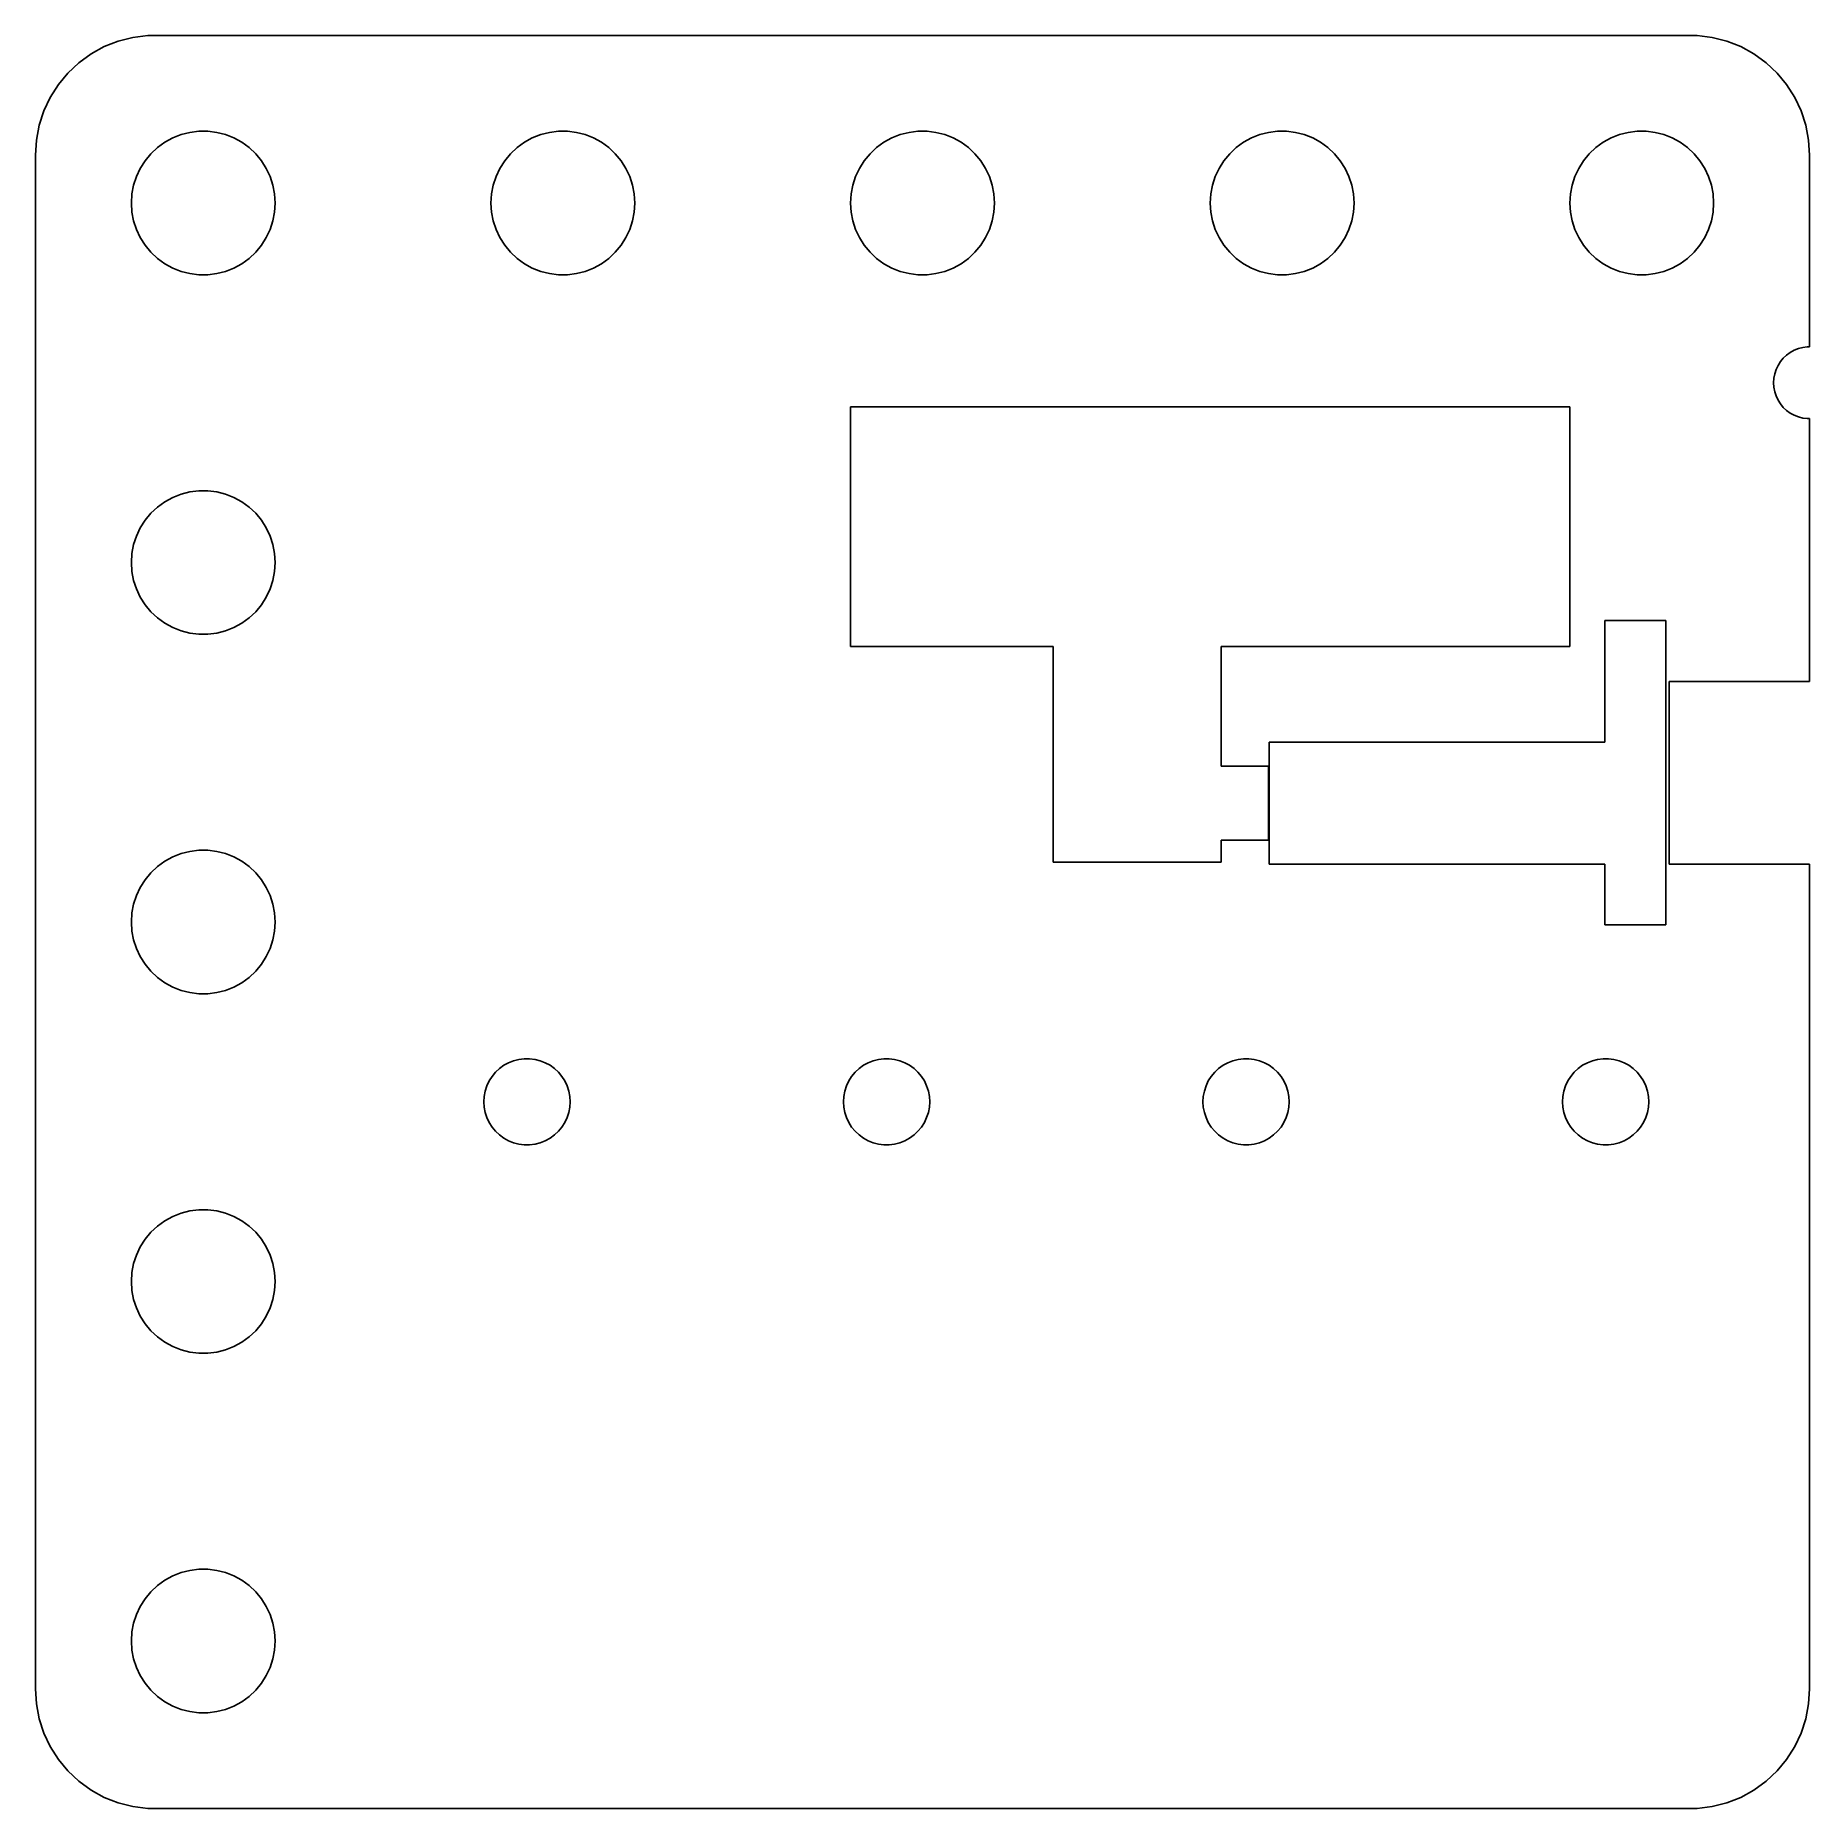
# Model space of a CAD drawing. Header units: metres. Extents: x -37 to 37, y -29.5 to 44.5.
import ezdxf

# ---------------------------------------------------------------- set-up
doc = ezdxf.new("R2010")
doc.units = ezdxf.units.M

msp = doc.modelspace()

# ---------------------------------------------------------------- linework, layer by layer
for p, q in [((-32.9369, 44.4114), (-33.5451, 44.2553)), ((-32.3139, 44.4901), (-32.9369, 44.4114)), ((32.3139, 44.4901), (-32.3139, 44.4901)), ((32.9369, 44.4114), (32.3139, 44.4901)), ((33.5451, 44.2553), (32.9369, 44.4114)), ((-34.6791, 43.7216), (-35.1871, 43.3526)), ((-34.1289, 44.0241), (-34.6791, 43.7216)), ((-33.5451, 44.2553), (-34.1289, 44.0241)), ((34.1289, 44.0241), (33.5451, 44.2553)), ((34.6791, 43.7216), (34.1289, 44.0241)), ((35.1871, 43.3526), (34.6791, 43.7216)), ((-35.6448, 42.9227), (-36.0451, 42.4389)), ((-35.1871, 43.3526), (-35.6448, 42.9227)), ((35.6448, 42.9227), (35.1871, 43.3526)), ((36.0451, 42.4389), (35.6448, 42.9227)), ((-36.0451, 42.4389), (-36.3815, 41.9088)), ((36.3815, 41.9088), (36.0451, 42.4389)), ((-36.3815, 41.9088), (-36.6489, 41.3406)), ((36.6489, 41.3406), (36.3815, 41.9088)), ((-36.8429, 40.7434), (-36.9606, 40.1267)), ((-36.6489, 41.3406), (-36.8429, 40.7434)), ((36.8429, 40.7434), (36.6489, 41.3406)), ((36.9606, 40.1267), (36.8429, 40.7434)), ((-36.9606, 40.1267), (-37, 39.5)), ((-31.9123, 39.8115), (-31.6075, 40.033)), ((-31.6075, 40.033), (-31.2773, 40.2145)), ((-31.2773, 40.2145), (-30.927, 40.3532)), ((-30.927, 40.3532), (-30.5621, 40.4469)), ((-30.5621, 40.4469), (-30.1884, 40.4941)), ((-30.1884, 40.4941), (-29.8116, 40.4941)), ((-29.8116, 40.4941), (-29.4379, 40.4469)), ((-29.4379, 40.4469), (-29.0729, 40.3532)), ((-29.0729, 40.3532), (-28.7227, 40.2145)), ((-28.7227, 40.2145), (-28.3925, 40.033)), ((-28.3925, 40.033), (-28.0877, 39.8115)), ((-16.9123, 39.8115), (-16.6075, 40.033)), ((-16.6075, 40.033), (-16.2773, 40.2145)), ((-16.2773, 40.2145), (-15.927, 40.3532)), ((-15.927, 40.3532), (-15.5621, 40.4469)), ((-15.5621, 40.4469), (-15.1884, 40.4941)), ((-15.1884, 40.4941), (-14.8116, 40.4941)), ((-14.8116, 40.4941), (-14.4379, 40.4469)), ((-14.4379, 40.4469), (-14.0729, 40.3532)), ((-14.0729, 40.3532), (-13.7227, 40.2145)), ((-13.7227, 40.2145), (-13.3925, 40.033)), ((-13.3925, 40.033), (-13.0877, 39.8115)), ((-1.91226, 39.8115), (-1.60747, 40.033)), ((-1.60747, 40.033), (-1.27733, 40.2145)), ((-1.27733, 40.2145), (-0.927048, 40.3532)), ((-0.927048, 40.3532), (-0.562134, 40.4469)), ((-0.562134, 40.4469), (-0.18837, 40.4941)), ((-0.18837, 40.4941), (0.18837, 40.4941)), ((0.18837, 40.4941), (0.562134, 40.4469)), ((0.562134, 40.4469), (0.927048, 40.3532)), ((0.927048, 40.3532), (1.27733, 40.2145)), ((1.27733, 40.2145), (1.60747, 40.033)), ((1.60747, 40.033), (1.91226, 39.8115)), ((13.0877, 39.8115), (13.3925, 40.033)), ((13.3925, 40.033), (13.7227, 40.2145)), ((13.7227, 40.2145), (14.0729, 40.3532)), ((14.0729, 40.3532), (14.4379, 40.4469)), ((14.4379, 40.4469), (14.8116, 40.4941)), ((14.8116, 40.4941), (15.1884, 40.4941)), ((15.1884, 40.4941), (15.5621, 40.4469)), ((15.5621, 40.4469), (15.927, 40.3532)), ((15.927, 40.3532), (16.2773, 40.2145)), ((16.2773, 40.2145), (16.6075, 40.033)), ((16.6075, 40.033), (16.9123, 39.8115)), ((28.0877, 39.8115), (28.3925, 40.033)), ((28.3925, 40.033), (28.7227, 40.2145)), ((28.7227, 40.2145), (29.0729, 40.3532)), ((29.0729, 40.3532), (29.4379, 40.4469)), ((29.4379, 40.4469), (29.8116, 40.4941)), ((29.8116, 40.4941), (30.1884, 40.4941)), ((30.1884, 40.4941), (30.5621, 40.4469)), ((30.5621, 40.4469), (30.927, 40.3532)), ((30.927, 40.3532), (31.2773, 40.2145)), ((31.2773, 40.2145), (31.6075, 40.033)), ((31.6075, 40.033), (31.9123, 39.8115)), ((37, 39.5), (36.9606, 40.1267)), ((-37, 39.5), (-37, -24.5)), ((-32.6289, 38.9453), (-32.427, 39.2634)), ((-32.427, 39.2634), (-32.1869, 39.5536)), ((-32.1869, 39.5536), (-31.9123, 39.8115)), ((-28.0877, 39.8115), (-27.8131, 39.5536)), ((-27.8131, 39.5536), (-27.5729, 39.2634)), ((-27.5729, 39.2634), (-27.3711, 38.9453)), ((-17.6289, 38.9453), (-17.427, 39.2634)), ((-17.427, 39.2634), (-17.1869, 39.5536)), ((-17.1869, 39.5536), (-16.9123, 39.8115)), ((-13.0877, 39.8115), (-12.8131, 39.5536)), ((-12.8131, 39.5536), (-12.5729, 39.2634)), ((-12.5729, 39.2634), (-12.3711, 38.9453)), ((-2.62891, 38.9453), (-2.42705, 39.2634)), ((-2.42705, 39.2634), (-2.1869, 39.5536)), ((-2.1869, 39.5536), (-1.91226, 39.8115)), ((1.91226, 39.8115), (2.1869, 39.5536)), ((2.1869, 39.5536), (2.42705, 39.2634)), ((2.42705, 39.2634), (2.62891, 38.9453)), ((12.3711, 38.9453), (12.5729, 39.2634)), ((12.5729, 39.2634), (12.8131, 39.5536)), ((12.8131, 39.5536), (13.0877, 39.8115)), ((16.9123, 39.8115), (17.1869, 39.5536)), ((17.1869, 39.5536), (17.427, 39.2634)), ((17.427, 39.2634), (17.6289, 38.9453)), ((27.3711, 38.9453), (27.5729, 39.2634)), ((27.5729, 39.2634), (27.8131, 39.5536)), ((27.8131, 39.5536), (28.0877, 39.8115)), ((31.9123, 39.8115), (32.1869, 39.5536)), ((32.1869, 39.5536), (32.427, 39.2634)), ((32.427, 39.2634), (32.6289, 38.9453)), ((37, 31.497), (37, 39.5)), ((-32.9057, 38.2461), (-32.7893, 38.6044)), ((-32.7893, 38.6044), (-32.6289, 38.9453)), ((-27.3711, 38.9453), (-27.2107, 38.6044)), ((-27.2107, 38.6044), (-27.0942, 38.2461)), ((-17.9057, 38.2461), (-17.7893, 38.6044)), ((-17.7893, 38.6044), (-17.6289, 38.9453)), ((-12.3711, 38.9453), (-12.2107, 38.6044)), ((-12.2107, 38.6044), (-12.0942, 38.2461)), ((-2.90575, 38.2461), (-2.78932, 38.6044)), ((-2.78932, 38.6044), (-2.62891, 38.9453)), ((2.62891, 38.9453), (2.78932, 38.6044)), ((2.78932, 38.6044), (2.90575, 38.2461)), ((12.0942, 38.2461), (12.2107, 38.6044)), ((12.2107, 38.6044), (12.3711, 38.9453)), ((17.6289, 38.9453), (17.7893, 38.6044)), ((17.7893, 38.6044), (17.9057, 38.2461)), ((27.0942, 38.2461), (27.2107, 38.6044)), ((27.2107, 38.6044), (27.3711, 38.9453)), ((32.6289, 38.9453), (32.7893, 38.6044)), ((32.7893, 38.6044), (32.9057, 38.2461)), ((-33, 37.5), (-32.9763, 37.876)), ((-32.9763, 37.876), (-32.9057, 38.2461)), ((-27.0942, 38.2461), (-27.0237, 37.876)), ((-27.0237, 37.876), (-27, 37.5)), ((-18, 37.5), (-17.9763, 37.876)), ((-17.9763, 37.876), (-17.9057, 38.2461)), ((-12.0942, 38.2461), (-12.0237, 37.876)), ((-12.0237, 37.876), (-12, 37.5)), ((-3, 37.5), (-2.97633, 37.876)), ((-2.97633, 37.876), (-2.90575, 38.2461)), ((2.90575, 38.2461), (2.97633, 37.876)), ((2.97633, 37.876), (3, 37.5)), ((12, 37.5), (12.0237, 37.876)), ((12.0237, 37.876), (12.0942, 38.2461)), ((17.9057, 38.2461), (17.9763, 37.876)), ((17.9763, 37.876), (18, 37.5)), ((27, 37.5), (27.0237, 37.876)), ((27.0237, 37.876), (27.0942, 38.2461)), ((32.9057, 38.2461), (32.9763, 37.876)), ((32.9763, 37.876), (33, 37.5)), ((-32.9763, 37.124), (-33, 37.5)), ((-32.9057, 36.7539), (-32.9763, 37.124)), ((-27.0237, 37.124), (-27.0942, 36.7539)), ((-27, 37.5), (-27.0237, 37.124)), ((-17.9763, 37.124), (-18, 37.5)), ((-17.9057, 36.7539), (-17.9763, 37.124)), ((-12.0237, 37.124), (-12.0942, 36.7539)), ((-12, 37.5), (-12.0237, 37.124)), ((-2.97633, 37.124), (-3, 37.5)), ((-2.90575, 36.7539), (-2.97633, 37.124)), ((2.97633, 37.124), (2.90575, 36.7539)), ((3, 37.5), (2.97633, 37.124)), ((12.0237, 37.124), (12, 37.5)), ((12.0942, 36.7539), (12.0237, 37.124)), ((17.9763, 37.124), (17.9057, 36.7539)), ((18, 37.5), (17.9763, 37.124)), ((27.0237, 37.124), (27, 37.5)), ((27.0942, 36.7539), (27.0237, 37.124)), ((32.9763, 37.124), (32.9057, 36.7539)), ((33, 37.5), (32.9763, 37.124)), ((-32.7893, 36.3956), (-32.9057, 36.7539)), ((-32.6289, 36.0547), (-32.7893, 36.3956)), ((-27.2107, 36.3956), (-27.3711, 36.0547)), ((-27.0942, 36.7539), (-27.2107, 36.3956)), ((-17.7893, 36.3956), (-17.9057, 36.7539)), ((-17.6289, 36.0547), (-17.7893, 36.3956)), ((-12.2107, 36.3956), (-12.3711, 36.0547)), ((-12.0942, 36.7539), (-12.2107, 36.3956)), ((-2.78932, 36.3956), (-2.90575, 36.7539)), ((-2.62891, 36.0547), (-2.78932, 36.3956)), ((2.78932, 36.3956), (2.62891, 36.0547)), ((2.90575, 36.7539), (2.78932, 36.3956)), ((12.2107, 36.3956), (12.0942, 36.7539)), ((12.3711, 36.0547), (12.2107, 36.3956)), ((17.7893, 36.3956), (17.6289, 36.0547)), ((17.9057, 36.7539), (17.7893, 36.3956)), ((27.2107, 36.3956), (27.0942, 36.7539)), ((27.3711, 36.0547), (27.2107, 36.3956)), ((32.7893, 36.3956), (32.6289, 36.0547)), ((32.9057, 36.7539), (32.7893, 36.3956)), ((-32.427, 35.7366), (-32.6289, 36.0547)), ((-32.1869, 35.4464), (-32.427, 35.7366)), ((-27.5729, 35.7366), (-27.8131, 35.4464)), ((-27.3711, 36.0547), (-27.5729, 35.7366)), ((-17.427, 35.7366), (-17.6289, 36.0547)), ((-17.1869, 35.4464), (-17.427, 35.7366)), ((-12.5729, 35.7366), (-12.8131, 35.4464)), ((-12.3711, 36.0547), (-12.5729, 35.7366)), ((-2.42705, 35.7366), (-2.62891, 36.0547)), ((-2.1869, 35.4464), (-2.42705, 35.7366)), ((2.42705, 35.7366), (2.1869, 35.4464)), ((2.62891, 36.0547), (2.42705, 35.7366)), ((12.5729, 35.7366), (12.3711, 36.0547)), ((12.8131, 35.4464), (12.5729, 35.7366)), ((17.427, 35.7366), (17.1869, 35.4464)), ((17.6289, 36.0547), (17.427, 35.7366)), ((27.5729, 35.7366), (27.3711, 36.0547)), ((27.8131, 35.4464), (27.5729, 35.7366)), ((32.427, 35.7366), (32.1869, 35.4464)), ((32.6289, 36.0547), (32.427, 35.7366)), ((-31.9123, 35.1885), (-32.1869, 35.4464)), ((-31.6075, 34.967), (-31.9123, 35.1885)), ((-31.2773, 34.7855), (-31.6075, 34.967)), ((-30.927, 34.6468), (-31.2773, 34.7855)), ((-28.7227, 34.7855), (-29.0729, 34.6468)), ((-28.3925, 34.967), (-28.7227, 34.7855)), ((-28.0877, 35.1885), (-28.3925, 34.967)), ((-27.8131, 35.4464), (-28.0877, 35.1885)), ((-16.9123, 35.1885), (-17.1869, 35.4464)), ((-16.6075, 34.967), (-16.9123, 35.1885)), ((-16.2773, 34.7855), (-16.6075, 34.967)), ((-15.927, 34.6468), (-16.2773, 34.7855)), ((-13.7227, 34.7855), (-14.0729, 34.6468)), ((-13.3925, 34.967), (-13.7227, 34.7855)), ((-13.0877, 35.1885), (-13.3925, 34.967)), ((-12.8131, 35.4464), (-13.0877, 35.1885)), ((-1.91226, 35.1885), (-2.1869, 35.4464)), ((-1.60747, 34.967), (-1.91226, 35.1885)), ((-1.27733, 34.7855), (-1.60747, 34.967)), ((-0.927048, 34.6468), (-1.27733, 34.7855)), ((1.27733, 34.7855), (0.927048, 34.6468)), ((1.60747, 34.967), (1.27733, 34.7855)), ((1.91226, 35.1885), (1.60747, 34.967)), ((2.1869, 35.4464), (1.91226, 35.1885)), ((13.0877, 35.1885), (12.8131, 35.4464)), ((13.3925, 34.967), (13.0877, 35.1885)), ((13.7227, 34.7855), (13.3925, 34.967)), ((14.0729, 34.6468), (13.7227, 34.7855)), ((16.2773, 34.7855), (15.927, 34.6468)), ((16.6075, 34.967), (16.2773, 34.7855)), ((16.9123, 35.1885), (16.6075, 34.967)), ((17.1869, 35.4464), (16.9123, 35.1885)), ((28.0877, 35.1885), (27.8131, 35.4464)), ((28.3925, 34.967), (28.0877, 35.1885)), ((28.7227, 34.7855), (28.3925, 34.967)), ((29.0729, 34.6468), (28.7227, 34.7855)), ((31.2773, 34.7855), (30.927, 34.6468)), ((31.6075, 34.967), (31.2773, 34.7855)), ((31.9123, 35.1885), (31.6075, 34.967)), ((32.1869, 35.4464), (31.9123, 35.1885)), ((-30.5621, 34.5531), (-30.927, 34.6468)), ((-30.1884, 34.5059), (-30.5621, 34.5531)), ((-29.8116, 34.5059), (-30.1884, 34.5059)), ((-29.4379, 34.5531), (-29.8116, 34.5059)), ((-29.0729, 34.6468), (-29.4379, 34.5531)), ((-15.5621, 34.5531), (-15.927, 34.6468)), ((-15.1884, 34.5059), (-15.5621, 34.5531)), ((-14.8116, 34.5059), (-15.1884, 34.5059)), ((-14.4379, 34.5531), (-14.8116, 34.5059)), ((-14.0729, 34.6468), (-14.4379, 34.5531)), ((-0.562134, 34.5531), (-0.927048, 34.6468)), ((-0.18837, 34.5059), (-0.562134, 34.5531)), ((0.18837, 34.5059), (-0.18837, 34.5059)), ((0.562134, 34.5531), (0.18837, 34.5059)), ((0.927048, 34.6468), (0.562134, 34.5531)), ((14.4379, 34.5531), (14.0729, 34.6468)), ((14.8116, 34.5059), (14.4379, 34.5531)), ((15.1884, 34.5059), (14.8116, 34.5059)), ((15.5621, 34.5531), (15.1884, 34.5059)), ((15.927, 34.6468), (15.5621, 34.5531)), ((29.4379, 34.5531), (29.0729, 34.6468)), ((29.8116, 34.5059), (29.4379, 34.5531)), ((30.1884, 34.5059), (29.8116, 34.5059)), ((30.5621, 34.5531), (30.1884, 34.5059)), ((30.927, 34.6468), (30.5621, 34.5531)), ((35.9065, 31.0268), (36.0439, 31.1558)), ((36.0439, 31.1558), (36.1963, 31.2665)), ((36.1963, 31.2665), (36.3613, 31.3572)), ((36.3613, 31.3572), (36.5365, 31.4266)), ((36.5365, 31.4266), (36.7189, 31.4734)), ((36.7189, 31.4734), (36.9058, 31.497)), ((36.9058, 31.497), (37, 31.497)), ((35.5118, 30.188), (35.5471, 30.373)), ((35.5471, 30.373), (35.6053, 30.5522)), ((35.6053, 30.5522), (35.6855, 30.7226)), ((35.6855, 30.7226), (35.7865, 30.8817)), ((35.7865, 30.8817), (35.9065, 31.0268)), ((35.5, 30), (35.5118, 30.188)), ((35.5118, 29.812), (35.5, 30)), ((35.5471, 29.627), (35.5118, 29.812)), ((35.6053, 29.4478), (35.5471, 29.627)), ((-3, 19), (-3, 29)), ((-3, 29), (27, 29)), ((27, 29), (27, 19)), ((35.6855, 29.2774), (35.6053, 29.4478)), ((35.7865, 29.1183), (35.6855, 29.2774)), ((35.9065, 28.9732), (35.7865, 29.1183)), ((36.0439, 28.8442), (35.9065, 28.9732)), ((36.1963, 28.7335), (36.0439, 28.8442)), ((36.3613, 28.6427), (36.1963, 28.7335)), ((36.5365, 28.5734), (36.3613, 28.6427)), ((36.7189, 28.5266), (36.5365, 28.5734)), ((36.9058, 28.503), (36.7189, 28.5266)), ((37, 28.503), (36.9058, 28.503)), ((37, 17.54), (37, 28.503)), ((-31.6075, 25.033), (-31.2773, 25.2145)), ((-31.2773, 25.2145), (-30.927, 25.3532)), ((-30.927, 25.3532), (-30.5621, 25.4469)), ((-30.5621, 25.4469), (-30.1884, 25.4941)), ((-30.1884, 25.4941), (-29.8116, 25.4941)), ((-29.8116, 25.4941), (-29.4379, 25.4469)), ((-29.4379, 25.4469), (-29.0729, 25.3532)), ((-29.0729, 25.3532), (-28.7227, 25.2145)), ((-28.7227, 25.2145), (-28.3925, 25.033)), ((-32.427, 24.2634), (-32.1869, 24.5536)), ((-32.1869, 24.5536), (-31.9123, 24.8115)), ((-31.9123, 24.8115), (-31.6075, 25.033)), ((-28.3925, 25.033), (-28.0877, 24.8115)), ((-28.0877, 24.8115), (-27.8131, 24.5536)), ((-27.8131, 24.5536), (-27.5729, 24.2634)), ((-32.7893, 23.6044), (-32.6289, 23.9453)), ((-32.6289, 23.9453), (-32.427, 24.2634)), ((-27.5729, 24.2634), (-27.3711, 23.9453)), ((-27.3711, 23.9453), (-27.2107, 23.6044)), ((-32.9763, 22.876), (-32.9057, 23.2461)), ((-32.9057, 23.2461), (-32.7893, 23.6044)), ((-27.2107, 23.6044), (-27.0942, 23.2461)), ((-27.0942, 23.2461), (-27.0237, 22.876)), ((-33, 22.5), (-32.9763, 22.876)), ((-32.9763, 22.124), (-33, 22.5)), ((-27.0237, 22.876), (-27, 22.5)), ((-27, 22.5), (-27.0237, 22.124)), ((-32.9057, 21.7539), (-32.9763, 22.124)), ((-32.7893, 21.3956), (-32.9057, 21.7539)), ((-27.0942, 21.7539), (-27.2107, 21.3956)), ((-27.0237, 22.124), (-27.0942, 21.7539)), ((-32.6289, 21.0547), (-32.7893, 21.3956)), ((-32.427, 20.7366), (-32.6289, 21.0547)), ((-32.1869, 20.4464), (-32.427, 20.7366)), ((-27.5729, 20.7366), (-27.8131, 20.4464)), ((-27.3711, 21.0547), (-27.5729, 20.7366)), ((-27.2107, 21.3956), (-27.3711, 21.0547)), ((-31.9123, 20.1884), (-32.1869, 20.4464)), ((-31.6075, 19.967), (-31.9123, 20.1884)), ((-28.0877, 20.1884), (-28.3925, 19.967)), ((-27.8131, 20.4464), (-28.0877, 20.1884)), ((28.46, 15), (28.46, 20.08)), ((28.46, 20.08), (31, 20.08)), ((31, 20.08), (31, 7.37999)), ((-31.2773, 19.7855), (-31.6075, 19.967)), ((-30.927, 19.6468), (-31.2773, 19.7855)), ((-30.5621, 19.5531), (-30.927, 19.6468)), ((-30.1884, 19.5059), (-30.5621, 19.5531)), ((-29.8116, 19.5059), (-30.1884, 19.5059)), ((-29.4379, 19.5531), (-29.8116, 19.5059)), ((-29.0729, 19.6468), (-29.4379, 19.5531)), ((-28.7227, 19.7855), (-29.0729, 19.6468)), ((-28.3925, 19.967), (-28.7227, 19.7855)), ((5.45599, 19), (-3, 19)), ((5.45599, 10), (5.45599, 19)), ((27, 19), (12.456, 19)), ((12.456, 19), (12.456, 14)), ((31.146, 9.92), (31.146, 17.54)), ((31.146, 17.54), (37, 17.54)), ((14.462, 9.92), (14.462, 15)), ((14.462, 15), (28.46, 15)), ((12.456, 14), (14.433, 14)), ((14.433, 14), (14.433, 10.92)), ((-30.927, 10.3532), (-30.5621, 10.4469)), ((-30.5621, 10.4469), (-30.1884, 10.4941)), ((-30.1884, 10.4941), (-29.8116, 10.4941)), ((-29.8116, 10.4941), (-29.4379, 10.4469)), ((-29.4379, 10.4469), (-29.0729, 10.3532)), ((14.433, 10.92), (12.456, 10.92)), ((12.456, 10.92), (12.456, 10)), ((-32.1869, 9.55363), (-31.9123, 9.81154)), ((-31.9123, 9.81154), (-31.6075, 10.033)), ((-31.6075, 10.033), (-31.2773, 10.2145)), ((-31.2773, 10.2145), (-30.927, 10.3532)), ((-29.0729, 10.3532), (-28.7227, 10.2145)), ((-28.7227, 10.2145), (-28.3925, 10.033)), ((-28.3925, 10.033), (-28.0877, 9.81154)), ((-28.0877, 9.81154), (-27.8131, 9.55363)), ((12.456, 10), (5.45599, 10)), ((28.46, 9.92), (14.462, 9.92)), ((28.46, 7.37999), (28.46, 9.92)), ((37, 9.92), (31.146, 9.92)), ((37, -24.5), (37, 9.92)), ((-32.7893, 8.60437), (-32.6289, 8.94525)), ((-32.6289, 8.94525), (-32.427, 9.26335)), ((-32.427, 9.26335), (-32.1869, 9.55363)), ((-27.8131, 9.55363), (-27.5729, 9.26335)), ((-27.5729, 9.26335), (-27.3711, 8.94525)), ((-27.3711, 8.94525), (-27.2107, 8.60437)), ((-32.9763, 7.87599), (-32.9057, 8.24606)), ((-32.9057, 8.24606), (-32.7893, 8.60437)), ((-27.2107, 8.60437), (-27.0942, 8.24606)), ((-27.0942, 8.24606), (-27.0237, 7.87599)), ((-33, 7.5), (-32.9763, 7.87599)), ((-32.9763, 7.12399), (-33, 7.5)), ((-27.0237, 7.87599), (-27, 7.5)), ((-27, 7.5), (-27.0237, 7.12399)), ((-32.9057, 6.75392), (-32.9763, 7.12399)), ((-32.7893, 6.39561), (-32.9057, 6.75392)), ((-27.0942, 6.75392), (-27.2107, 6.39561)), ((-27.0237, 7.12399), (-27.0942, 6.75392)), ((31, 7.37999), (28.46, 7.37999)), ((-32.6289, 6.05473), (-32.7893, 6.39561)), ((-32.427, 5.73663), (-32.6289, 6.05473)), ((-27.3711, 6.05473), (-27.5729, 5.73663)), ((-27.2107, 6.39561), (-27.3711, 6.05473)), ((-32.1869, 5.44635), (-32.427, 5.73663)), ((-31.9123, 5.18845), (-32.1869, 5.44635)), ((-31.6075, 4.96701), (-31.9123, 5.18845)), ((-28.0877, 5.18845), (-28.3925, 4.96701)), ((-27.8131, 5.44635), (-28.0877, 5.18845)), ((-27.5729, 5.73663), (-27.8131, 5.44635)), ((-31.2773, 4.78551), (-31.6075, 4.96701)), ((-30.927, 4.64682), (-31.2773, 4.78551)), ((-30.5621, 4.55313), (-30.927, 4.64682)), ((-30.1884, 4.50591), (-30.5621, 4.55313)), ((-29.8116, 4.50591), (-30.1884, 4.50591)), ((-29.4379, 4.55313), (-29.8116, 4.50591)), ((-29.0729, 4.64682), (-29.4379, 4.55313)), ((-28.7227, 4.78551), (-29.0729, 4.64682)), ((-28.3925, 4.96701), (-28.7227, 4.78551)), ((-17.6474, 1.38692), (-17.4645, 1.51978)), ((-17.4645, 1.51978), (-17.2664, 1.62868)), ((-17.2664, 1.62868), (-17.0562, 1.7119)), ((-17.0562, 1.7119), (-16.8373, 1.76811)), ((-16.8373, 1.76811), (-16.613, 1.79645)), ((-16.613, 1.79645), (-16.387, 1.79645)), ((-16.387, 1.79645), (-16.1627, 1.76811)), ((-16.1627, 1.76811), (-15.9438, 1.7119)), ((-15.9438, 1.7119), (-15.7336, 1.62868)), ((-15.7336, 1.62868), (-15.5355, 1.51978)), ((-15.5355, 1.51978), (-15.3526, 1.38692)), ((-2.64735, 1.38692), (-2.46448, 1.51978)), ((-2.46448, 1.51978), (-2.26639, 1.62868)), ((-2.26639, 1.62868), (-2.05623, 1.7119)), ((-2.05623, 1.7119), (-1.83728, 1.76811)), ((-1.83728, 1.76811), (-1.61302, 1.79645)), ((-1.61302, 1.79645), (-1.38696, 1.79645)), ((-1.38696, 1.79645), (-1.1627, 1.76811)), ((-1.1627, 1.76811), (-0.943756, 1.7119)), ((-0.943756, 1.7119), (-0.733597, 1.62868)), ((-0.733597, 1.62868), (-0.535507, 1.51978)), ((-0.535507, 1.51978), (-0.352631, 1.38692)), ((12.3526, 1.38692), (12.5355, 1.51978)), ((12.5355, 1.51978), (12.7336, 1.62868)), ((12.7336, 1.62868), (12.9438, 1.7119)), ((12.9438, 1.7119), (13.1627, 1.76811)), ((13.1627, 1.76811), (13.387, 1.79645)), ((13.387, 1.79645), (13.613, 1.79645)), ((13.613, 1.79645), (13.8373, 1.76811)), ((13.8373, 1.76811), (14.0562, 1.7119)), ((14.0562, 1.7119), (14.2664, 1.62868)), ((14.2664, 1.62868), (14.4645, 1.51978)), ((14.4645, 1.51978), (14.6474, 1.38692)), ((27.3526, 1.38692), (27.5355, 1.51978)), ((27.5355, 1.51978), (27.7336, 1.62868)), ((27.7336, 1.62868), (27.9438, 1.7119)), ((27.9438, 1.7119), (28.1627, 1.76811)), ((28.1627, 1.76811), (28.387, 1.79645)), ((28.387, 1.79645), (28.613, 1.79645)), ((28.613, 1.79645), (28.8373, 1.76811)), ((28.8373, 1.76811), (29.0562, 1.7119)), ((29.0562, 1.7119), (29.2664, 1.62868)), ((29.2664, 1.62868), (29.4645, 1.51978)), ((29.4645, 1.51978), (29.6474, 1.38692)), ((-18.1736, 0.662613), (-18.0773, 0.867142)), ((-18.0773, 0.867142), (-17.9562, 1.058)), ((-17.9562, 1.058), (-17.8121, 1.23218)), ((-17.8121, 1.23218), (-17.6474, 1.38692)), ((-15.3526, 1.38692), (-15.1879, 1.23218)), ((-15.1879, 1.23218), (-15.0438, 1.058)), ((-15.0438, 1.058), (-14.9226, 0.867142)), ((-14.9226, 0.867142), (-14.8264, 0.662613)), ((-3.17358, 0.662613), (-3.07735, 0.867142)), ((-3.07735, 0.867142), (-2.95622, 1.058)), ((-2.95622, 1.058), (-2.81213, 1.23218)), ((-2.81213, 1.23218), (-2.64735, 1.38692)), ((-0.352631, 1.38692), (-0.187851, 1.23218)), ((-0.187851, 1.23218), (-0.043762, 1.058)), ((-0.043762, 1.058), (0.077347, 0.867142)), ((0.077347, 0.867142), (0.173584, 0.662613)), ((11.8264, 0.662613), (11.9226, 0.867142)), ((11.9226, 0.867142), (12.0438, 1.058)), ((12.0438, 1.058), (12.1879, 1.23218)), ((12.1879, 1.23218), (12.3526, 1.38692)), ((14.6474, 1.38692), (14.8121, 1.23218)), ((14.8121, 1.23218), (14.9562, 1.058)), ((14.9562, 1.058), (15.0773, 0.867142)), ((15.0773, 0.867142), (15.1736, 0.662613)), ((26.8264, 0.662613), (26.9226, 0.867142)), ((26.9226, 0.867142), (27.0438, 1.058)), ((27.0438, 1.058), (27.1879, 1.23218)), ((27.1879, 1.23218), (27.3526, 1.38692)), ((29.6474, 1.38692), (29.8121, 1.23218)), ((29.8121, 1.23218), (29.9562, 1.058)), ((29.9562, 1.058), (30.0773, 0.867142)), ((30.0773, 0.867142), (30.1736, 0.662613)), ((-18.3, 0), (-18.2858, 0.225586)), ((-18.2858, -0.225586), (-18.3, 0)), ((-18.2858, 0.225586), (-18.2434, 0.447632)), ((-18.2434, 0.447632), (-18.1736, 0.662613)), ((-14.8264, 0.662613), (-14.7565, 0.447632)), ((-14.7565, 0.447632), (-14.7142, 0.225586)), ((-14.7142, 0.225586), (-14.7, 0)), ((-14.7, 0), (-14.7142, -0.225586)), ((-3.29999, 0), (-3.2858, 0.225586)), ((-3.2858, -0.225586), (-3.29999, 0)), ((-3.2858, 0.225586), (-3.24344, 0.447632)), ((-3.24344, 0.447632), (-3.17358, 0.662613)), ((0.173584, 0.662613), (0.243439, 0.447632)), ((0.243439, 0.447632), (0.285797, 0.225586)), ((0.285797, 0.225586), (0.299988, 0)), ((0.299988, 0), (0.285797, -0.225586)), ((11.7, 0), (11.7142, 0.225586)), ((11.7142, -0.225586), (11.7, 0)), ((11.7142, 0.225586), (11.7565, 0.447632)), ((11.7565, 0.447632), (11.8264, 0.662613)), ((15.1736, 0.662613), (15.2434, 0.447632)), ((15.2434, 0.447632), (15.2858, 0.225586)), ((15.2858, 0.225586), (15.3, 0)), ((15.3, 0), (15.2858, -0.225586)), ((26.7, 0), (26.7142, 0.225586)), ((26.7142, -0.225586), (26.7, 0)), ((26.7142, 0.225586), (26.7565, 0.447632)), ((26.7565, 0.447632), (26.8264, 0.662613)), ((30.1736, 0.662613), (30.2434, 0.447632)), ((30.2434, 0.447632), (30.2858, 0.225586)), ((30.2858, 0.225586), (30.3, 0)), ((30.3, 0), (30.2858, -0.225586)), ((-18.2434, -0.447632), (-18.2858, -0.225586)), ((-18.1736, -0.662613), (-18.2434, -0.447632)), ((-18.0773, -0.867142), (-18.1736, -0.662613)), ((-14.8264, -0.662613), (-14.9226, -0.867142)), ((-14.7565, -0.447632), (-14.8264, -0.662613)), ((-14.7142, -0.225586), (-14.7565, -0.447632)), ((-3.24344, -0.447632), (-3.2858, -0.225586)), ((-3.17358, -0.662613), (-3.24344, -0.447632)), ((-3.07735, -0.867142), (-3.17358, -0.662613)), ((0.173584, -0.662613), (0.077347, -0.867142)), ((0.243439, -0.447632), (0.173584, -0.662613)), ((0.285797, -0.225586), (0.243439, -0.447632)), ((11.7565, -0.447632), (11.7142, -0.225586)), ((11.8264, -0.662613), (11.7565, -0.447632)), ((11.9226, -0.867142), (11.8264, -0.662613)), ((15.1736, -0.662613), (15.0773, -0.867142)), ((15.2434, -0.447632), (15.1736, -0.662613)), ((15.2858, -0.225586), (15.2434, -0.447632)), ((26.7565, -0.447632), (26.7142, -0.225586)), ((26.8264, -0.662613), (26.7565, -0.447632)), ((26.9226, -0.867142), (26.8264, -0.662613)), ((30.1736, -0.662613), (30.0773, -0.867142)), ((30.2434, -0.447632), (30.1736, -0.662613)), ((30.2858, -0.225586), (30.2434, -0.447632)), ((-17.9562, -1.058), (-18.0773, -0.867142)), ((-17.8121, -1.23218), (-17.9562, -1.058)), ((-17.6474, -1.38692), (-17.8121, -1.23218)), ((-17.4645, -1.51978), (-17.6474, -1.38692)), ((-15.3526, -1.38692), (-15.5355, -1.51978)), ((-15.1879, -1.23218), (-15.3526, -1.38692)), ((-15.0438, -1.058), (-15.1879, -1.23218)), ((-14.9226, -0.867142), (-15.0438, -1.058)), ((-2.95622, -1.058), (-3.07735, -0.867142)), ((-2.81213, -1.23218), (-2.95622, -1.058)), ((-2.64735, -1.38692), (-2.81213, -1.23218)), ((-2.46448, -1.51978), (-2.64735, -1.38692)), ((-0.352631, -1.38692), (-0.535507, -1.51978)), ((-0.187851, -1.23218), (-0.352631, -1.38692)), ((-0.043762, -1.058), (-0.187851, -1.23218)), ((0.077347, -0.867142), (-0.043762, -1.058)), ((12.0438, -1.058), (11.9226, -0.867142)), ((12.1879, -1.23218), (12.0438, -1.058)), ((12.3526, -1.38692), (12.1879, -1.23218)), ((12.5355, -1.51978), (12.3526, -1.38692)), ((14.6474, -1.38692), (14.4645, -1.51978)), ((14.8121, -1.23218), (14.6474, -1.38692)), ((14.9562, -1.058), (14.8121, -1.23218)), ((15.0773, -0.867142), (14.9562, -1.058)), ((27.0438, -1.058), (26.9226, -0.867142)), ((27.1879, -1.23218), (27.0438, -1.058)), ((27.3526, -1.38692), (27.1879, -1.23218)), ((27.5355, -1.51978), (27.3526, -1.38692)), ((29.6474, -1.38692), (29.4645, -1.51978)), ((29.8121, -1.23218), (29.6474, -1.38692)), ((29.9562, -1.058), (29.8121, -1.23218)), ((30.0773, -0.867142), (29.9562, -1.058)), ((-17.2664, -1.62868), (-17.4645, -1.51978)), ((-17.0562, -1.7119), (-17.2664, -1.62868)), ((-16.8373, -1.76811), (-17.0562, -1.7119)), ((-16.613, -1.79645), (-16.8373, -1.76811)), ((-16.387, -1.79645), (-16.613, -1.79645)), ((-16.1627, -1.76811), (-16.387, -1.79645)), ((-15.9438, -1.7119), (-16.1627, -1.76811)), ((-15.7336, -1.62868), (-15.9438, -1.7119)), ((-15.5355, -1.51978), (-15.7336, -1.62868)), ((-2.26639, -1.62868), (-2.46448, -1.51978)), ((-2.05623, -1.7119), (-2.26639, -1.62868)), ((-1.83728, -1.76811), (-2.05623, -1.7119)), ((-1.61302, -1.79645), (-1.83728, -1.76811)), ((-1.38696, -1.79645), (-1.61302, -1.79645)), ((-1.1627, -1.76811), (-1.38696, -1.79645)), ((-0.943756, -1.7119), (-1.1627, -1.76811)), ((-0.733597, -1.62868), (-0.943756, -1.7119)), ((-0.535507, -1.51978), (-0.733597, -1.62868)), ((12.7336, -1.62868), (12.5355, -1.51978)), ((12.9438, -1.7119), (12.7336, -1.62868)), ((13.1627, -1.76811), (12.9438, -1.7119)), ((13.387, -1.79645), (13.1627, -1.76811)), ((13.613, -1.79645), (13.387, -1.79645)), ((13.8373, -1.76811), (13.613, -1.79645)), ((14.0562, -1.7119), (13.8373, -1.76811)), ((14.2664, -1.62868), (14.0562, -1.7119)), ((14.4645, -1.51978), (14.2664, -1.62868)), ((27.7336, -1.62868), (27.5355, -1.51978)), ((27.9438, -1.7119), (27.7336, -1.62868)), ((28.1627, -1.76811), (27.9438, -1.7119)), ((28.387, -1.79645), (28.1627, -1.76811)), ((28.613, -1.79645), (28.387, -1.79645)), ((28.8373, -1.76811), (28.613, -1.79645)), ((29.0562, -1.7119), (28.8373, -1.76811)), ((29.2664, -1.62868), (29.0562, -1.7119)), ((29.4645, -1.51978), (29.2664, -1.62868)), ((-31.9123, -5.18845), (-31.6075, -4.96701)), ((-31.6075, -4.96701), (-31.2773, -4.78551)), ((-31.2773, -4.78551), (-30.927, -4.64682)), ((-30.927, -4.64682), (-30.5621, -4.55313)), ((-30.5621, -4.55313), (-30.1884, -4.50591)), ((-30.1884, -4.50591), (-29.8116, -4.50591)), ((-29.8116, -4.50591), (-29.4379, -4.55313)), ((-29.4379, -4.55313), (-29.0729, -4.64682)), ((-29.0729, -4.64682), (-28.7227, -4.78551)), ((-28.7227, -4.78551), (-28.3925, -4.96701)), ((-28.3925, -4.96701), (-28.0877, -5.18845)), ((-32.6289, -6.05473), (-32.427, -5.73663)), ((-32.427, -5.73663), (-32.1869, -5.44635)), ((-32.1869, -5.44635), (-31.9123, -5.18845)), ((-28.0877, -5.18845), (-27.8131, -5.44635)), ((-27.8131, -5.44635), (-27.5729, -5.73663)), ((-27.5729, -5.73663), (-27.3711, -6.05473)), ((-32.9057, -6.75392), (-32.7893, -6.39561)), ((-32.7893, -6.39561), (-32.6289, -6.05473)), ((-27.3711, -6.05473), (-27.2107, -6.39561)), ((-27.2107, -6.39561), (-27.0942, -6.75392)), ((-33, -7.5), (-32.9763, -7.12399)), ((-32.9763, -7.12399), (-32.9057, -6.75392)), ((-27.0942, -6.75392), (-27.0237, -7.12399)), ((-27.0237, -7.12399), (-27, -7.5)), ((-32.9763, -7.87599), (-33, -7.5)), ((-32.9057, -8.24606), (-32.9763, -7.87599)), ((-27.0237, -7.87599), (-27.0942, -8.24606)), ((-27, -7.5), (-27.0237, -7.87599)), ((-32.7893, -8.60437), (-32.9057, -8.24606)), ((-32.6289, -8.94525), (-32.7893, -8.60437)), ((-27.2107, -8.60437), (-27.3711, -8.94525)), ((-27.0942, -8.24606), (-27.2107, -8.60437)), ((-32.427, -9.26335), (-32.6289, -8.94525)), ((-32.1869, -9.55363), (-32.427, -9.26335)), ((-31.9123, -9.81154), (-32.1869, -9.55363)), ((-27.8131, -9.55363), (-28.0877, -9.81154)), ((-27.5729, -9.26335), (-27.8131, -9.55363)), ((-27.3711, -8.94525), (-27.5729, -9.26335)), ((-31.6075, -10.033), (-31.9123, -9.81154)), ((-31.2773, -10.2145), (-31.6075, -10.033)), ((-30.927, -10.3532), (-31.2773, -10.2145)), ((-30.5621, -10.4469), (-30.927, -10.3532)), ((-29.0729, -10.3532), (-29.4379, -10.4469)), ((-28.7227, -10.2145), (-29.0729, -10.3532)), ((-28.3925, -10.033), (-28.7227, -10.2145)), ((-28.0877, -9.81154), (-28.3925, -10.033)), ((-30.1884, -10.4941), (-30.5621, -10.4469)), ((-29.8116, -10.4941), (-30.1884, -10.4941)), ((-29.4379, -10.4469), (-29.8116, -10.4941)), ((-31.9123, -20.1884), (-31.6075, -19.967)), ((-31.6075, -19.967), (-31.2773, -19.7855)), ((-31.2773, -19.7855), (-30.927, -19.6468)), ((-30.927, -19.6468), (-30.5621, -19.5531)), ((-30.5621, -19.5531), (-30.1884, -19.5059)), ((-30.1884, -19.5059), (-29.8116, -19.5059)), ((-29.8116, -19.5059), (-29.4379, -19.5531)), ((-29.4379, -19.5531), (-29.0729, -19.6468)), ((-29.0729, -19.6468), (-28.7227, -19.7855)), ((-28.7227, -19.7855), (-28.3925, -19.967)), ((-28.3925, -19.967), (-28.0877, -20.1884)), ((-32.427, -20.7366), (-32.1869, -20.4464)), ((-32.1869, -20.4464), (-31.9123, -20.1884)), ((-28.0877, -20.1884), (-27.8131, -20.4464)), ((-27.8131, -20.4464), (-27.5729, -20.7366)), ((-32.9057, -21.7539), (-32.7893, -21.3956)), ((-32.7893, -21.3956), (-32.6289, -21.0547)), ((-32.6289, -21.0547), (-32.427, -20.7366)), ((-27.5729, -20.7366), (-27.3711, -21.0547)), ((-27.3711, -21.0547), (-27.2107, -21.3956)), ((-27.2107, -21.3956), (-27.0942, -21.7539)), ((-33, -22.5), (-32.9763, -22.124)), ((-32.9763, -22.124), (-32.9057, -21.7539)), ((-27.0942, -21.7539), (-27.0237, -22.124)), ((-27.0237, -22.124), (-27, -22.5)), ((-32.9763, -22.876), (-33, -22.5)), ((-32.9057, -23.2461), (-32.9763, -22.876)), ((-27.0237, -22.876), (-27.0942, -23.2461)), ((-27, -22.5), (-27.0237, -22.876)), ((-32.7893, -23.6044), (-32.9057, -23.2461)), ((-32.6289, -23.9453), (-32.7893, -23.6044)), ((-27.2107, -23.6044), (-27.3711, -23.9453)), ((-27.0942, -23.2461), (-27.2107, -23.6044)), ((-32.427, -24.2634), (-32.6289, -23.9453)), ((-32.1869, -24.5536), (-32.427, -24.2634)), ((-27.5729, -24.2634), (-27.8131, -24.5536)), ((-27.3711, -23.9453), (-27.5729, -24.2634)), ((-37, -24.5), (-36.9606, -25.1267)), ((-36.9606, -25.1267), (-36.8429, -25.7434)), ((-31.9123, -24.8115), (-32.1869, -24.5536)), ((-31.6075, -25.033), (-31.9123, -24.8115)), ((-31.2773, -25.2145), (-31.6075, -25.033)), ((-28.3925, -25.033), (-28.7227, -25.2145)), ((-28.0877, -24.8115), (-28.3925, -25.033)), ((-27.8131, -24.5536), (-28.0877, -24.8115)), ((36.8429, -25.7434), (36.9606, -25.1267)), ((36.9606, -25.1267), (37, -24.5)), ((-36.8429, -25.7434), (-36.6489, -26.3406)), ((-30.927, -25.3532), (-31.2773, -25.2145)), ((-30.5621, -25.4469), (-30.927, -25.3532)), ((-30.1884, -25.4941), (-30.5621, -25.4469)), ((-29.8116, -25.4941), (-30.1884, -25.4941)), ((-29.4379, -25.4469), (-29.8116, -25.4941)), ((-29.0729, -25.3532), (-29.4379, -25.4469)), ((-28.7227, -25.2145), (-29.0729, -25.3532)), ((36.6489, -26.3406), (36.8429, -25.7434)), ((-36.6489, -26.3406), (-36.3815, -26.9088)), ((36.3815, -26.9088), (36.6489, -26.3406)), ((-36.3815, -26.9088), (-36.0451, -27.4389)), ((36.0451, -27.4389), (36.3815, -26.9088)), ((-36.0451, -27.4389), (-35.6448, -27.9227)), ((-35.6448, -27.9227), (-35.1871, -28.3526)), ((35.1871, -28.3526), (35.6448, -27.9227)), ((35.6448, -27.9227), (36.0451, -27.4389)), ((-35.1871, -28.3526), (-34.6791, -28.7216)), ((-34.6791, -28.7216), (-34.1289, -29.0241)), ((34.1289, -29.0241), (34.6791, -28.7216)), ((34.6791, -28.7216), (35.1871, -28.3526)), ((-34.1289, -29.0241), (-33.5451, -29.2553)), ((-33.5451, -29.2553), (-32.9369, -29.4114)), ((-32.9369, -29.4114), (-32.3139, -29.4901)), ((-32.3139, -29.4901), (32.3139, -29.4901)), ((32.3139, -29.4901), (32.9369, -29.4114)), ((32.9369, -29.4114), (33.5451, -29.2553)), ((33.5451, -29.2553), (34.1289, -29.0241))]:
    msp.add_line(p, q)

doc.saveas('drawing.dxf')
